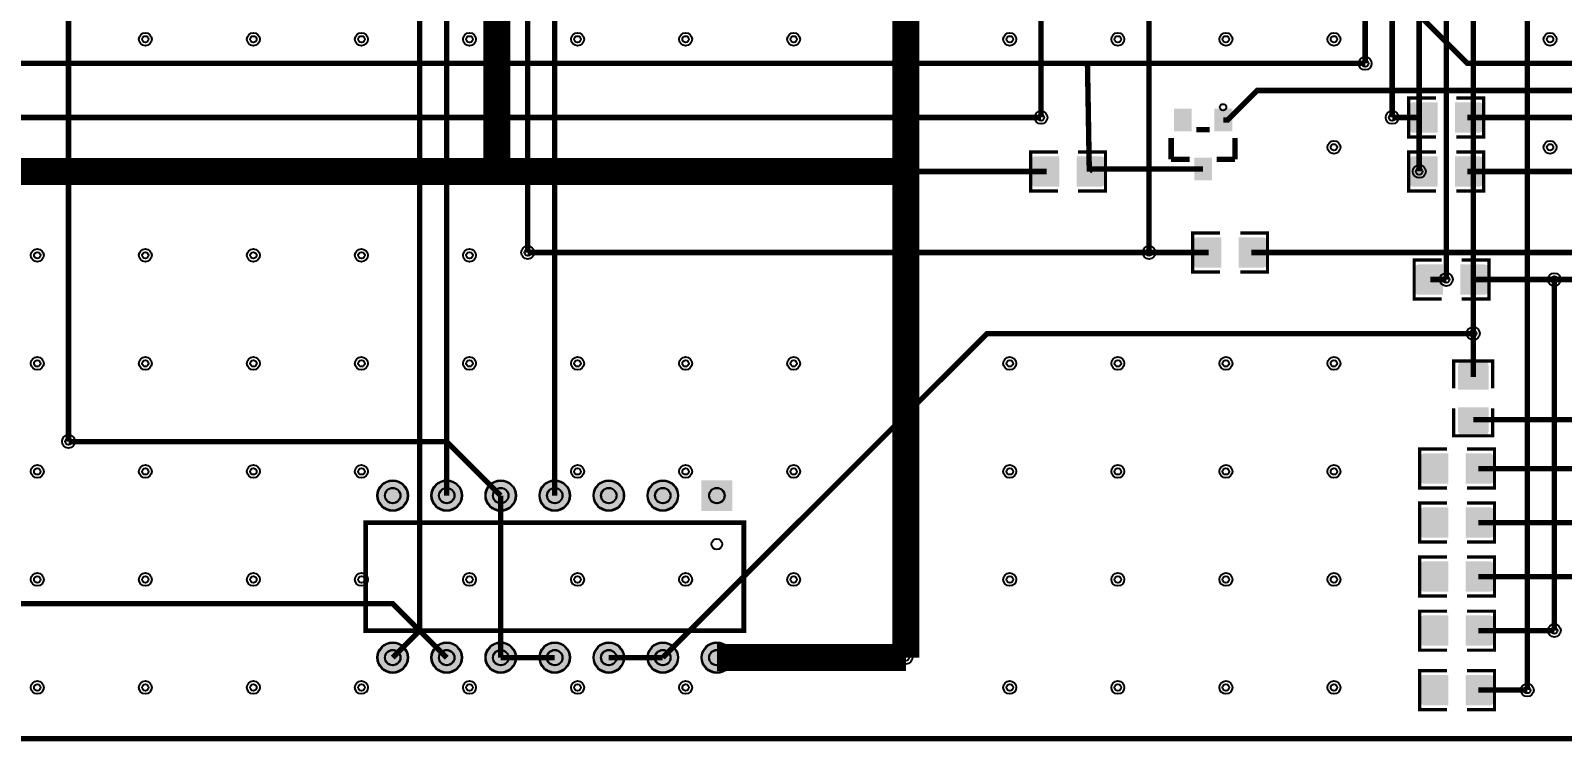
# Model space of a CAD drawing. Extents: x -5 to 6501, y -5 to 3943.
# Drawn here: x 2230 to 5065, y -5 to 1311 of the extents above; entities that cross this region are included whole.
import ezdxf

# ---------------------------------------------------------------- set-up
doc = ezdxf.new("R2010")
doc.units = 9
for name, color, linetype, true_color in [('BoardOutLine', 7, 'Continuous', 0xff00ff), ('BottomLayer', 7, 'Continuous', 0x0000ff), ('BottomSolderMaskLayer', 7, 'Continuous', 0xaa00ff), ('Document', 7, 'Continuous', 0xffffff), ('Hole', 7, 'Continuous', 0x222222), ('Multi-Layer', 7, 'Continuous', 0xc0c0c0), ('TopLayer', 7, 'Continuous', 0xff0000), ('TopPasteMaskLayer', 7, 'Continuous', 0x808080), ('TopSilkLayer', 7, 'Continuous', 0xffcc00), ('TopSolderMaskLayer', 7, 'Continuous', 0x800080)]:
    doc.layers.add(name, color=color, linetype=linetype, true_color=true_color)

msp = doc.modelspace()

# ---------------------------------------------------------------- hatches: boundary and pattern name
at = {"layer": 'BottomSolderMaskLayer'}
for points in [[(2871.5, 450, 1), (2928.5, 450, 1)], [(2971.5, 450, 1), (3028.5, 450, 1)], [(3071.5, 450, 1), (3128.5, 450, 1)], [(3171.5, 450, 1), (3228.5, 450, 1)], [(3271.5, 450, 1), (3328.5, 450, 1)], [(3371.5, 450, 1), (3428.5, 450, 1)], [(3528.5, 421.5), (3471.5, 421.5), (3471.5, 478.5), (3528.5, 478.5)], [(2871.5, 150, 1), (2928.5, 150, 1)], [(2971.5, 150, 1), (3028.5, 150, 1)], [(3071.5, 150, 1), (3128.5, 150, 1)], [(3171.5, 150, 1), (3228.5, 150, 1)], [(3271.5, 150, 1), (3328.5, 150, 1)], [(3371.5, 150, 1), (3428.5, 150, 1)], [(3471.5, 150, 1), (3528.5, 150, 1)]]:
    msp.add_hatch(color=256, dxfattribs=at).paths.add_polyline_path(points)
at = {"layer": 'Multi-Layer'}
for points in [[(2872.5, 450, 1), (2927.5, 450, 1)], [(2972.5, 450, 1), (3027.5, 450, 1)], [(3072.5, 450, 1), (3127.5, 450, 1)], [(3172.5, 450, 1), (3227.5, 450, 1)], [(3272.5, 450, 1), (3327.5, 450, 1)], [(3372.5, 450, 1), (3427.5, 450, 1)], [(3527.5, 422.5), (3472.5, 422.5), (3472.5, 477.5), (3527.5, 477.5)], [(2872.5, 150, 1), (2927.5, 150, 1)], [(2972.5, 150, 1), (3027.5, 150, 1)], [(3072.5, 150, 1), (3127.5, 150, 1)], [(3172.5, 150, 1), (3227.5, 150, 1)], [(3272.5, 150, 1), (3327.5, 150, 1)], [(3372.5, 150, 1), (3427.5, 150, 1)], [(3472.5, 150, 1), (3527.5, 150, 1)]]:
    msp.add_hatch(color=256, dxfattribs=at).paths.add_polyline_path(points)
at = {"layer": 'TopLayer'}
for points in [[(4378.3, 1165), (4378.3, 1125.6), (4346.9, 1125.6), (4346.9, 1165)], [(4453.1, 1165), (4453.1, 1125.6), (4421.7, 1125.6), (4421.7, 1165)], [(4832.9, 1122.9), (4832.9, 1177.1), (4788.3, 1177.1), (4788.3, 1122.9)], [(4867.1, 1122.9), (4867.1, 1177.1), (4911.7, 1177.1), (4911.7, 1122.9)], [(4132.9, 1077.1), (4132.9, 1022.9), (4088.3, 1022.9), (4088.3, 1077.1)], [(4167.1, 1077.1), (4167.1, 1022.9), (4211.7, 1022.9), (4211.7, 1077.1)], [(4415.7, 1074.4), (4415.7, 1035), (4384.2, 1035), (4384.2, 1074.4)], [(4832.9, 1022.9), (4832.9, 1077.1), (4788.3, 1077.1), (4788.3, 1022.9)], [(4867.1, 1022.9), (4867.1, 1077.1), (4911.7, 1077.1), (4911.7, 1022.9)], [(4432.9, 927.1), (4432.9, 872.9), (4388.3, 872.9), (4388.3, 927.1)], [(4467.1, 927.1), (4467.1, 872.9), (4511.7, 872.9), (4511.7, 927.1)], [(4842.9, 822.9), (4842.9, 877.1), (4798.3, 877.1), (4798.3, 822.9)], [(4877.1, 822.9), (4877.1, 877.1), (4921.7, 877.1), (4921.7, 822.9)], [(4872.9, 647.1), (4927.1, 647.1), (4927.1, 691.7), (4872.9, 691.7)], [(4872.9, 612.9), (4927.1, 612.9), (4927.1, 568.3), (4872.9, 568.3)], [(4852.9, 472.9), (4852.9, 527.1), (4808.3, 527.1), (4808.3, 472.9)], [(4887.1, 472.9), (4887.1, 527.1), (4931.7, 527.1), (4931.7, 472.9)], [(4852.9, 372.9), (4852.9, 427.1), (4808.3, 427.1), (4808.3, 372.9)], [(4887.1, 372.9), (4887.1, 427.1), (4931.7, 427.1), (4931.7, 372.9)], [(4852.9, 272.9), (4852.9, 327.1), (4808.3, 327.1), (4808.3, 272.9)], [(4887.1, 272.9), (4887.1, 327.1), (4931.7, 327.1), (4931.7, 272.9)], [(4852.9, 172.9), (4852.9, 227.1), (4808.3, 227.1), (4808.3, 172.9)], [(4887.1, 172.9), (4887.1, 227.1), (4931.7, 227.1), (4931.7, 172.9)], [(4852.9, 62.9), (4852.9, 117.1), (4808.3, 117.1), (4808.3, 62.9)], [(4887.1, 62.9), (4887.1, 117.1), (4931.7, 117.1), (4931.7, 62.9)]]:
    msp.add_hatch(color=256, dxfattribs=at).paths.add_polyline_path(points)
at = {"layer": 'TopPasteMaskLayer'}
for points in [[(4378.3, 1165), (4378.3, 1125.6), (4346.9, 1125.6), (4346.9, 1165)], [(4453.1, 1165), (4453.1, 1125.6), (4421.7, 1125.6), (4421.7, 1165)], [(4783.1, 1124.8), (4783.1, 1175.2), (4785, 1177.2), (4830.3, 1177.2), (4832.3, 1175.2), (4832.5, 1159.1), (4814.8, 1159.1), (4814.8, 1141.3), (4832.1, 1141.3), (4832.3, 1124.8), (4830.3, 1122.8), (4785, 1122.8)], [(4867.7, 1124.8), (4867.7, 1141.3), (4885.2, 1141.3), (4885.2, 1159.1), (4867.9, 1159.1), (4867.7, 1175.2), (4869.7, 1177.2), (4915, 1177.2), (4916.9, 1175.2), (4916.9, 1124.8), (4915, 1122.8), (4869.7, 1122.8)], [(4132.3, 1075.2), (4132.3, 1058.7), (4114.8, 1058.7), (4114.8, 1040.9), (4132.1, 1040.9), (4132.3, 1024.8), (4130.3, 1022.8), (4085, 1022.8), (4083.1, 1024.8), (4083.1, 1075.2), (4085, 1077.2), (4130.3, 1077.2)], [(4216.9, 1075.2), (4216.9, 1024.8), (4215, 1022.8), (4169.7, 1022.8), (4167.7, 1024.8), (4167.5, 1040.9), (4185.2, 1040.9), (4185.2, 1058.7), (4167.9, 1058.7), (4167.7, 1075.2), (4169.7, 1077.2), (4215, 1077.2)], [(4415.7, 1074.4), (4415.7, 1035), (4384.2, 1035), (4384.2, 1074.4)], [(4783.1, 1024.8), (4783.1, 1075.2), (4785, 1077.2), (4830.3, 1077.2), (4832.3, 1075.2), (4832.5, 1059.1), (4814.8, 1059.1), (4814.8, 1041.3), (4832.1, 1041.3), (4832.3, 1024.8), (4830.3, 1022.8), (4785, 1022.8)], [(4867.7, 1024.8), (4867.7, 1041.3), (4885.2, 1041.3), (4885.2, 1059.1), (4867.9, 1059.1), (4867.7, 1075.2), (4869.7, 1077.2), (4915, 1077.2), (4916.9, 1075.2), (4916.9, 1024.8), (4915, 1022.8), (4869.7, 1022.8)], [(4432.3, 925.2), (4432.3, 908.7), (4414.8, 908.7), (4414.8, 890.9), (4432.1, 890.9), (4432.3, 874.8), (4430.3, 872.8), (4385, 872.8), (4383.1, 874.8), (4383.1, 925.2), (4385, 927.2), (4430.3, 927.2)], [(4516.9, 925.2), (4516.9, 874.8), (4515, 872.8), (4469.7, 872.8), (4467.7, 874.8), (4467.5, 890.9), (4485.2, 890.9), (4485.2, 908.7), (4467.9, 908.7), (4467.7, 925.2), (4469.7, 927.2), (4515, 927.2)], [(4793.1, 824.8), (4793.1, 875.2), (4795, 877.2), (4840.3, 877.2), (4842.3, 875.2), (4842.5, 859.1), (4824.8, 859.1), (4824.8, 841.3), (4842.1, 841.3), (4842.3, 824.8), (4840.3, 822.8), (4795, 822.8)], [(4877.7, 824.8), (4877.7, 841.3), (4895.2, 841.3), (4895.2, 859.1), (4877.9, 859.1), (4877.7, 875.2), (4879.7, 877.2), (4925, 877.2), (4926.9, 875.2), (4926.9, 824.8), (4925, 822.8), (4879.7, 822.8)], [(4874.8, 696.9), (4925.2, 696.9), (4927.2, 695), (4927.2, 649.7), (4925.2, 647.7), (4909.1, 647.5), (4909.1, 665.2), (4891.3, 665.2), (4891.3, 647.9), (4874.8, 647.7), (4872.8, 649.7), (4872.8, 695)], [(4874.8, 612.3), (4891.3, 612.3), (4891.3, 594.8), (4909.1, 594.8), (4909.1, 612.1), (4925.2, 612.3), (4927.2, 610.3), (4927.2, 565), (4925.2, 563.1), (4874.8, 563.1), (4872.8, 565), (4872.8, 610.3)], [(4803.1, 474.8), (4803.1, 525.2), (4805, 527.2), (4850.3, 527.2), (4852.3, 525.2), (4852.5, 509.1), (4834.8, 509.1), (4834.8, 491.3), (4852.1, 491.3), (4852.3, 474.8), (4850.3, 472.8), (4805, 472.8)], [(4887.7, 474.8), (4887.7, 491.3), (4905.2, 491.3), (4905.2, 509.1), (4887.9, 509.1), (4887.7, 525.2), (4889.7, 527.2), (4935, 527.2), (4936.9, 525.2), (4936.9, 474.8), (4935, 472.8), (4889.7, 472.8)], [(4803.1, 374.8), (4803.1, 425.2), (4805, 427.2), (4850.3, 427.2), (4852.3, 425.2), (4852.5, 409.1), (4834.8, 409.1), (4834.8, 391.3), (4852.1, 391.3), (4852.3, 374.8), (4850.3, 372.8), (4805, 372.8)], [(4887.7, 374.8), (4887.7, 391.3), (4905.2, 391.3), (4905.2, 409.1), (4887.9, 409.1), (4887.7, 425.2), (4889.7, 427.2), (4935, 427.2), (4936.9, 425.2), (4936.9, 374.8), (4935, 372.8), (4889.7, 372.8)], [(4803.1, 274.8), (4803.1, 325.2), (4805, 327.2), (4850.3, 327.2), (4852.3, 325.2), (4852.5, 309.1), (4834.8, 309.1), (4834.8, 291.3), (4852.1, 291.3), (4852.3, 274.8), (4850.3, 272.8), (4805, 272.8)], [(4887.7, 274.8), (4887.7, 291.3), (4905.2, 291.3), (4905.2, 309.1), (4887.9, 309.1), (4887.7, 325.2), (4889.7, 327.2), (4935, 327.2), (4936.9, 325.2), (4936.9, 274.8), (4935, 272.8), (4889.7, 272.8)], [(4803.1, 174.8), (4803.1, 225.2), (4805, 227.2), (4850.3, 227.2), (4852.3, 225.2), (4852.5, 209.1), (4834.8, 209.1), (4834.8, 191.3), (4852.1, 191.3), (4852.3, 174.8), (4850.3, 172.8), (4805, 172.8)], [(4887.7, 174.8), (4887.7, 191.3), (4905.2, 191.3), (4905.2, 209.1), (4887.9, 209.1), (4887.7, 225.2), (4889.7, 227.2), (4935, 227.2), (4936.9, 225.2), (4936.9, 174.8), (4935, 172.8), (4889.7, 172.8)], [(4803.1, 64.8), (4803.1, 115.2), (4805, 117.2), (4850.3, 117.2), (4852.3, 115.2), (4852.5, 99.1), (4834.8, 99.1), (4834.8, 81.3), (4852.1, 81.3), (4852.3, 64.8), (4850.3, 62.8), (4805, 62.8)], [(4887.7, 64.8), (4887.7, 81.3), (4905.2, 81.3), (4905.2, 99.1), (4887.9, 99.1), (4887.7, 115.2), (4889.7, 117.2), (4935, 117.2), (4936.9, 115.2), (4936.9, 64.8), (4935, 62.8), (4889.7, 62.8)]]:
    msp.add_hatch(color=256, dxfattribs=at).paths.add_polyline_path(points)
at = {"layer": 'TopSolderMaskLayer'}
for points in [[(4379.1, 1166.2), (4379.1, 1124.3), (4346.1, 1124.3), (4346.1, 1166.2)], [(4454, 1166.2), (4454, 1124.3), (4420.9, 1124.3), (4420.9, 1166.2)], [(4833.9, 1121.9), (4833.9, 1178.1), (4787.3, 1178.1), (4787.3, 1121.9)], [(4866.1, 1121.9), (4866.1, 1178.1), (4912.7, 1178.1), (4912.7, 1121.9)], [(4133.9, 1078.1), (4133.9, 1021.9), (4087.3, 1021.9), (4087.3, 1078.1)], [(4166.1, 1078.1), (4166.1, 1021.9), (4212.7, 1021.9), (4212.7, 1078.1)], [(4833.9, 1021.9), (4833.9, 1078.1), (4787.3, 1078.1), (4787.3, 1021.9)], [(4866.1, 1021.9), (4866.1, 1078.1), (4912.7, 1078.1), (4912.7, 1021.9)], [(4416.5, 1075.7), (4416.5, 1033.8), (4383.5, 1033.8), (4383.5, 1075.7)], [(4433.9, 928.1), (4433.9, 871.9), (4387.3, 871.9), (4387.3, 928.1)], [(4466.1, 928.1), (4466.1, 871.9), (4512.7, 871.9), (4512.7, 928.1)], [(4843.9, 821.9), (4843.9, 878.1), (4797.3, 878.1), (4797.3, 821.9)], [(4876.1, 821.9), (4876.1, 878.1), (4922.7, 878.1), (4922.7, 821.9)], [(4871.7, 646.3), (4928.3, 646.3), (4928.3, 692.5), (4871.7, 692.5)], [(4871.7, 613.7), (4928.3, 613.7), (4928.3, 567.5), (4871.7, 567.5)], [(4853.9, 471.9), (4853.9, 528.1), (4807.3, 528.1), (4807.3, 471.9)], [(4886.1, 471.9), (4886.1, 528.1), (4932.7, 528.1), (4932.7, 471.9)], [(2871.5, 450, 1), (2928.5, 450, 1)], [(2971.5, 450, 1), (3028.5, 450, 1)], [(3071.5, 450, 1), (3128.5, 450, 1)], [(3171.5, 450, 1), (3228.5, 450, 1)], [(3271.5, 450, 1), (3328.5, 450, 1)], [(3371.5, 450, 1), (3428.5, 450, 1)], [(3528.5, 421.5), (3471.5, 421.5), (3471.5, 478.5), (3528.5, 478.5)], [(4853.9, 371.9), (4853.9, 428.1), (4807.3, 428.1), (4807.3, 371.9)], [(4886.1, 371.9), (4886.1, 428.1), (4932.7, 428.1), (4932.7, 371.9)], [(4853.9, 271.9), (4853.9, 328.1), (4807.3, 328.1), (4807.3, 271.9)], [(4886.1, 271.9), (4886.1, 328.1), (4932.7, 328.1), (4932.7, 271.9)], [(4853.9, 171.9), (4853.9, 228.1), (4807.3, 228.1), (4807.3, 171.9)], [(4886.1, 171.9), (4886.1, 228.1), (4932.7, 228.1), (4932.7, 171.9)], [(2871.5, 150, 1), (2928.5, 150, 1)], [(2971.5, 150, 1), (3028.5, 150, 1)], [(3071.5, 150, 1), (3128.5, 150, 1)], [(3171.5, 150, 1), (3228.5, 150, 1)], [(3271.5, 150, 1), (3328.5, 150, 1)], [(3371.5, 150, 1), (3428.5, 150, 1)], [(3471.5, 150, 1), (3528.5, 150, 1)], [(4853.9, 61.9), (4853.9, 118.1), (4807.3, 118.1), (4807.3, 61.9)], [(4886.1, 61.9), (4886.1, 118.1), (4932.7, 118.1), (4932.7, 61.9)]]:
    msp.add_hatch(color=256, dxfattribs=at).paths.add_polyline_path(points)

# ---------------------------------------------------------------- linework, layer by layer
at = {"layer": 'BoardOutLine', "const_width": 10}
msp.add_lwpolyline([(6299.2, 0), (196.8, 0)], dxfattribs=at)
at = {"layer": 'BottomLayer'}
for points, const_width in [([(4100, 1150), (4100, 3000)], 10), ([(4700, 1250), (4700, 3000)], 10), ([(3850, 2800), (3850, 1050)], 50), ([(4300, 2800), (4300, 900)], 10), ([(2950, 2400), (2950, 200), (2900, 150)], 10), ([(4900, 1800), (4900, 750)], 10), ([(2300, 1700), (2300, 550)], 10), ([(3150, 900), (3150, 1700)], 10), ([(4850, 1700), (4850, 850)], 10), ([(3200, 450), (3200, 1650)], 10), ([(3100, 1050), (3092.9, 1057.1), (3092.9, 1600)], 50), ([(4800, 1600), (4800, 1050)], 10), ([(4750, 1500), (4750, 1150)], 10), ([(3000, 450), (3000, 1450)], 10), ([(5000, 90), (5000, 1350)], 10), ([(3850, 1050), (3850, 150)], 50), ([(5050, 200), (5050, 850)], 10), ([(3100, 150), (3100, 450)], 10)]:
    msp.add_lwpolyline(points, dxfattribs=dict(at, const_width=const_width))
at = {"layer": 'BottomSolderMaskLayer'}
for centre, radius in [((2900, 450), 28.5), ((2900, 450), 14.5), ((3000, 450), 28.5), ((3000, 450), 14.5), ((3100, 450), 28.5), ((3100, 450), 14.5), ((3200, 450), 28.5), ((3200, 450), 14.5), ((3300, 450), 28.5), ((3300, 450), 14.5), ((3400, 450), 28.5), ((3400, 450), 14.5), ((3500, 450), 14.5), ((2900, 150), 28.5), ((3000, 150), 28.5), ((3100, 150), 28.5), ((3200, 150), 28.5), ((3300, 150), 28.5), ((3400, 150), 28.5), ((3500, 150), 28.5), ((2900, 150), 14.5), ((3000, 150), 14.5), ((3100, 150), 14.5), ((3200, 150), 14.5), ((3300, 150), 14.5), ((3400, 150), 14.5), ((3500, 150), 14.5)]:
    msp.add_circle(centre, radius, dxfattribs=at)
at = {"layer": 'Document'}
msp.add_circle((4437, 1169), 5.91, dxfattribs=at)
at = {"layer": 'Hole'}
for centre in [(2442.2, 1294.8), (2642.2, 1294.8), (2842.2, 1294.8), (3042.2, 1294.8), (3242.2, 1294.8), (3442.2, 1294.8), (3642.2, 1294.8), (4042.2, 1294.8), (4242.2, 1294.8), (4442.2, 1294.8), (4642.2, 1294.8), (5042.2, 1294.8), (4700, 1250), (4100, 1150), (4750, 1150), (4642.2, 1094.8), (5042.2, 1094.8), (3100, 1050), (3850, 1050), (4800, 1050), (2242.2, 894.8), (2442.2, 894.8), (2642.2, 894.8), (2842.2, 894.8), (3042.2, 894.8), (3150, 900), (4300, 900), (4850, 850), (5050, 850), (4900, 750), (2242.2, 694.8), (2442.2, 694.8), (2642.2, 694.8), (2842.2, 694.8), (3042.2, 694.8), (3242.2, 694.8), (3442.2, 694.8), (3642.2, 694.8), (4042.2, 694.8), (4242.2, 694.8), (4442.2, 694.8), (4642.2, 694.8), (2300, 550), (2242.2, 494.8), (2442.2, 494.8), (2642.2, 494.8), (2842.2, 494.8), (3242.2, 494.8), (3442.2, 494.8), (3642.2, 494.8), (4042.2, 494.8), (4242.2, 494.8), (4442.2, 494.8), (4642.2, 494.8), (2242.2, 294.8), (2442.2, 294.8), (2642.2, 294.8), (2842.2, 294.8), (3042.2, 294.8), (3242.2, 294.8), (3442.2, 294.8), (3642.2, 294.8), (4042.2, 294.8), (4242.2, 294.8), (4442.2, 294.8), (4642.2, 294.8), (5050, 200), (3850, 150), (2242.2, 94.8), (2442.2, 94.8), (2642.2, 94.8), (2842.2, 94.8), (3042.2, 94.8), (3242.2, 94.8), (3442.2, 94.8), (4042.2, 94.8), (4242.2, 94.8), (4442.2, 94.8), (4642.2, 94.8), (5000, 90)]:
    msp.add_circle(centre, 6, dxfattribs=at)
at = {"layer": 'Multi-Layer'}
for centre, radius in [((2442.2, 1294.8), 12), ((2642.2, 1294.8), 12), ((2842.2, 1294.8), 12), ((3042.2, 1294.8), 12), ((3242.2, 1294.8), 12), ((3442.2, 1294.8), 12), ((3642.2, 1294.8), 12), ((4042.2, 1294.8), 12), ((4242.2, 1294.8), 12), ((4442.2, 1294.8), 12), ((4642.2, 1294.8), 12), ((5042.2, 1294.8), 12), ((4700, 1250), 12), ((4100, 1150), 12), ((4750, 1150), 12), ((4642.2, 1094.8), 12), ((5042.2, 1094.8), 12), ((3100, 1050), 12), ((3850, 1050), 12), ((4800, 1050), 12), ((3150, 900), 12), ((4300, 900), 12), ((2242.2, 894.8), 12), ((2442.2, 894.8), 12), ((2642.2, 894.8), 12), ((2842.2, 894.8), 12), ((3042.2, 894.8), 12), ((4850, 850), 12), ((5050, 850), 12), ((4900, 750), 12), ((2242.2, 694.8), 12), ((2442.2, 694.8), 12), ((2642.2, 694.8), 12), ((2842.2, 694.8), 12), ((3042.2, 694.8), 12), ((3242.2, 694.8), 12), ((3442.2, 694.8), 12), ((3642.2, 694.8), 12), ((4042.2, 694.8), 12), ((4242.2, 694.8), 12), ((4442.2, 694.8), 12), ((4642.2, 694.8), 12), ((2300, 550), 12), ((2242.2, 494.8), 12), ((2442.2, 494.8), 12), ((2642.2, 494.8), 12), ((2842.2, 494.8), 12), ((3242.2, 494.8), 12), ((3442.2, 494.8), 12), ((3642.2, 494.8), 12), ((4042.2, 494.8), 12), ((4242.2, 494.8), 12), ((4442.2, 494.8), 12), ((4642.2, 494.8), 12), ((2900, 450), 27.5), ((2900, 450), 14), ((3000, 450), 27.5), ((3000, 450), 14), ((3100, 450), 27.5), ((3100, 450), 14), ((3200, 450), 27.5), ((3200, 450), 14), ((3300, 450), 27.5), ((3300, 450), 14), ((3400, 450), 27.5), ((3400, 450), 14), ((3500, 450), 14), ((2242.2, 294.8), 12), ((2442.2, 294.8), 12), ((2642.2, 294.8), 12), ((2842.2, 294.8), 12), ((3042.2, 294.8), 12), ((3242.2, 294.8), 12), ((3442.2, 294.8), 12), ((3642.2, 294.8), 12), ((4042.2, 294.8), 12), ((4242.2, 294.8), 12), ((4442.2, 294.8), 12), ((4642.2, 294.8), 12), ((5050, 200), 12), ((2900, 150), 27.5), ((3000, 150), 27.5), ((3100, 150), 27.5), ((3200, 150), 27.5), ((3300, 150), 27.5), ((3400, 150), 27.5), ((3500, 150), 27.5), ((2900, 150), 14), ((3000, 150), 14), ((3100, 150), 14), ((3200, 150), 14), ((3300, 150), 14), ((3400, 150), 14), ((3500, 150), 14), ((3850, 150), 12), ((2242.2, 94.8), 12), ((2442.2, 94.8), 12), ((2642.2, 94.8), 12), ((2842.2, 94.8), 12), ((3042.2, 94.8), 12), ((3242.2, 94.8), 12), ((3442.2, 94.8), 12), ((4042.2, 94.8), 12), ((4242.2, 94.8), 12), ((4442.2, 94.8), 12), ((4642.2, 94.8), 12), ((5000, 90), 12)]:
    msp.add_circle(centre, radius, dxfattribs=at)
at = {"layer": 'TopLayer'}
for points, const_width in [([(4789.4, 1350), (4889.4, 1250), (5325, 1250)], 10), ([(1750, 1250), (1850, 1150), (4100, 1150)], 10), ([(1950, 1250), (4700, 1250)], 10), ([(4189.4, 1050), (4186, 1250)], 10), ([(4437.4, 1145.3), (4445.3, 1145.3), (4500, 1200), (6000, 1200)], 10), ([(4750, 1150), (4800, 1150)], 10), ([(4889.4, 1150), (5149.6, 1150)], 10), ([(2200, 1050), (3100, 1050)], 50), ([(3850, 1050), (3100, 1050)], 50), ([(3850, 1050), (4110.6, 1050)], 10), ([(4189.4, 1050), (4194.1, 1054.7), (4400, 1054.7)], 10), ([(4889.4, 1050), (5325, 1050)], 10), ([(4410.6, 900), (3150, 900)], 10), ([(4489.4, 900), (5950, 900)], 10), ([(4820.6, 850), (4850, 850)], 10), ([(4899.4, 850), (5325, 850)], 10), ([(3400, 150), (4000, 750), (4900, 750)], 10), ([(4900, 669.4), (4900, 750)], 10), ([(4900, 590.6), (5001.4, 590.6)], 10), ([(5001.4, 590.6), (5329.4, 590.6), (5330, 590)], 10), ([(2300, 550), (3000, 550), (3100, 450)], 10), ([(4909.4, 500), (5200, 500)], 10), ([(5150, 400), (4909.4, 400)], 10), ([(4909.4, 300), (5100, 300)], 10), ([(1950, 250), (2900, 250), (3000, 150)], 10), ([(4909.4, 200), (5050, 200)], 10), ([(3850, 150), (3500, 150)], 50), ([(3200, 150), (3100, 150)], 10), ([(3300, 150), (3400, 150)], 10), ([(4909.4, 90), (5000, 90)], 10)]:
    msp.add_lwpolyline(points, dxfattribs=dict(at, const_width=const_width))
at = {"layer": 'TopSilkLayer'}
for points, const_width in [([(4831.3, 1113.9), (4780.7, 1113.9), (4780.7, 1186.1), (4831.3, 1186.1)], 6), ([(4868.7, 1113.9), (4919.3, 1113.9), (4919.3, 1186.1), (4868.7, 1186.1)], 6), ([(4340.9, 1072.4), (4340.9, 1111.8)], 10), ([(4412.4, 1127.6), (4387.6, 1127.6)], 10), ([(4459.1, 1072.4), (4459.1, 1111.8)], 10), ([(4131.3, 1086.1), (4080.7, 1086.1), (4080.7, 1013.9), (4131.3, 1013.9)], 6), ([(4168.7, 1086.1), (4219.3, 1086.1), (4219.3, 1013.9), (4168.7, 1013.9)], 6), ([(4375, 1072.4), (4340.9, 1072.4)], 10), ([(4459.1, 1072.4), (4425, 1072.4)], 10), ([(4831.3, 1013.9), (4780.7, 1013.9), (4780.7, 1086.1), (4831.3, 1086.1)], 6), ([(4868.7, 1013.9), (4919.3, 1013.9), (4919.3, 1086.1), (4868.7, 1086.1)], 6), ([(4431.3, 936.1), (4380.7, 936.1), (4380.7, 863.9), (4431.3, 863.9)], 6), ([(4468.7, 936.1), (4519.3, 936.1), (4519.3, 863.9), (4468.7, 863.9)], 6), ([(4841.3, 813.9), (4790.7, 813.9), (4790.7, 886.1), (4841.3, 886.1)], 6), ([(4878.7, 813.9), (4929.3, 813.9), (4929.3, 886.1), (4878.7, 886.1)], 6), ([(4863.9, 648.7), (4863.9, 699.3), (4936.1, 699.3), (4936.1, 648.7)], 6), ([(4863.9, 611.3), (4863.9, 560.7), (4936.1, 560.7), (4936.1, 611.3)], 6), ([(4851.3, 463.9), (4800.7, 463.9), (4800.7, 536.1), (4851.3, 536.1)], 6), ([(4888.7, 463.9), (4939.3, 463.9), (4939.3, 536.1), (4888.7, 536.1)], 6), ([(4851.3, 363.9), (4800.7, 363.9), (4800.7, 436.1), (4851.3, 436.1)], 6), ([(4888.7, 363.9), (4939.3, 363.9), (4939.3, 436.1), (4888.7, 436.1)], 6), ([(4851.3, 263.9), (4800.7, 263.9), (4800.7, 336.1), (4851.3, 336.1)], 6), ([(4888.7, 263.9), (4939.3, 263.9), (4939.3, 336.1), (4888.7, 336.1)], 6), ([(4851.3, 163.9), (4800.7, 163.9), (4800.7, 236.1), (4851.3, 236.1)], 6), ([(4888.7, 163.9), (4939.3, 163.9), (4939.3, 236.1), (4888.7, 236.1)], 6), ([(4851.3, 53.9), (4800.7, 53.9), (4800.7, 126.1), (4851.3, 126.1)], 6), ([(4888.7, 53.9), (4939.3, 53.9), (4939.3, 126.1), (4888.7, 126.1)], 6)]:
    msp.add_lwpolyline(points, dxfattribs=dict(at, const_width=const_width))
at = {"layer": 'TopSilkLayer', "const_width": 9}
msp.add_lwpolyline([(3550, 400), (2850, 400), (2850, 200), (3550, 200), (3550, 400)], close=True, dxfattribs=at)
at = {"layer": 'TopSilkLayer'}
msp.add_circle((3500, 360), 10, dxfattribs=at)
at = {"layer": 'TopSolderMaskLayer'}
for centre, radius in [((2900, 450), 28.5), ((2900, 450), 14.5), ((3000, 450), 28.5), ((3000, 450), 14.5), ((3100, 450), 28.5), ((3100, 450), 14.5), ((3200, 450), 28.5), ((3200, 450), 14.5), ((3300, 450), 28.5), ((3300, 450), 14.5), ((3400, 450), 28.5), ((3400, 450), 14.5), ((3500, 450), 14.5), ((2900, 150), 28.5), ((3000, 150), 28.5), ((3100, 150), 28.5), ((3200, 150), 28.5), ((3300, 150), 28.5), ((3400, 150), 28.5), ((3500, 150), 28.5), ((2900, 150), 14.5), ((3000, 150), 14.5), ((3100, 150), 14.5), ((3200, 150), 14.5), ((3300, 150), 14.5), ((3400, 150), 14.5), ((3500, 150), 14.5)]:
    msp.add_circle(centre, radius, dxfattribs=at)

doc.saveas('drawing.dxf')
